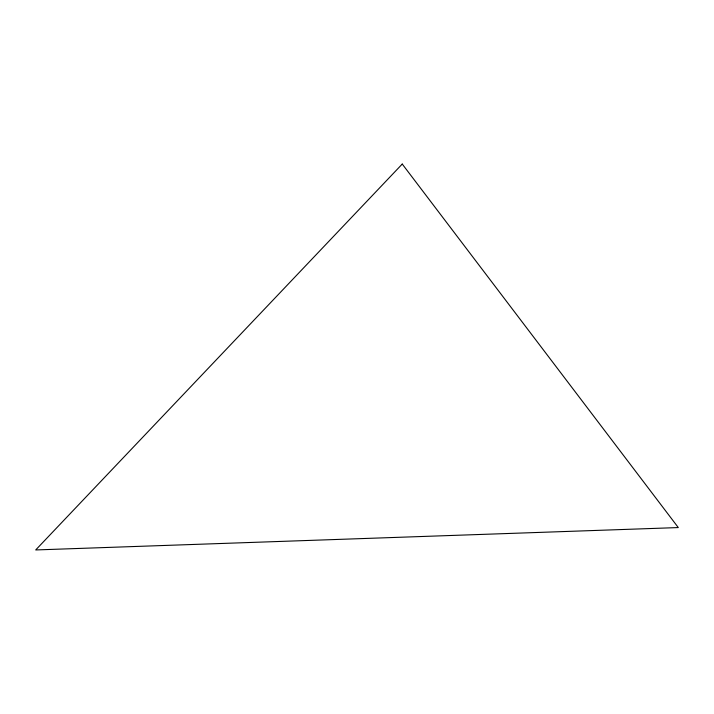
<?xml version="1.0" encoding="UTF-8"?>
<svg xmlns="http://www.w3.org/2000/svg" width="714" height="714" viewBox="0 0 714 714"><rect width="100%" height="100%" fill="white"/><g stroke="black" fill="none" stroke-linecap="round" stroke-linejoin="round"><path stroke-width="1.07" d="M402.25 164.05L35.7 549.95L678.3 527.566L402.25 164.05"/></g></svg>
